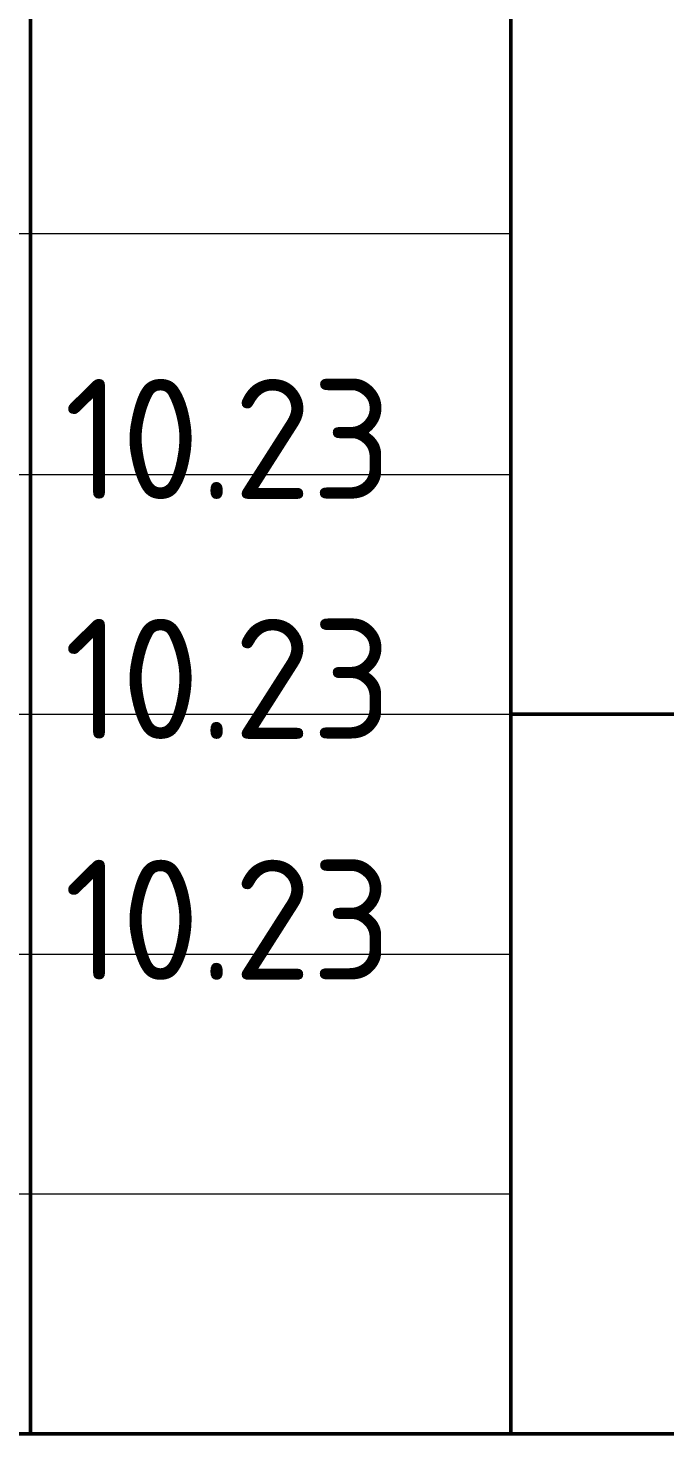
# Model space of a CAD drawing. Header units: millimetres. Extents: x -695119 to 412940, y -249585 to 622758.
# Drawn here: x 18.072 to 18.594, y 0.195 to 1.348 of the extents above; entities that cross this region are included whole.
import ezdxf

# ---------------------------------------------------------------- set-up
doc = ezdxf.new("R2010")
doc.units = ezdxf.units.MM
for name, color, linetype in [('PDF _020_средний', 7, 'Continuous'), ('PDF _050_основной', 7, 'Continuous'), ('PDF _СОТС', 7, 'Continuous'), ('PDF _Текст', 7, 'Continuous')]:
    doc.layers.add(name, color=color, linetype=linetype)
doc.styles.add('PDF ISOCPEUR Italic', font='')
doc.styles.get('PDF ISOCPEUR Italic').set_extended_font_data('GOST type B')

msp = doc.modelspace()

# ---------------------------------------------------------------- linework, layer by layer
at = {"layer": 'PDF _020_средний', "lineweight": 20}
for points in [[(15.9088, 1.1793), (18.4681, 1.1793)], [(15.9088, 0.9817), (18.4681, 0.9817)], [(15.9088, 0.7851), (18.4681, 0.7851)], [(15.9088, 0.5884), (18.4681, 0.5884)], [(15.9088, 0.3917), (18.4681, 0.3917)]]:
    msp.add_lwpolyline(points, dxfattribs=at)
at = {"layer": 'PDF _050_основной', "lineweight": 50}
msp.add_lwpolyline([(0.7917, 0.195), (23.1919, 0.195), (23.1919, 16.3355), (0.7917, 16.3355)], close=True, dxfattribs=at)
for points in [[(18.0739, 2.3602), (18.0739, 0.195)], [(18.4681, 2.3602), (18.4681, 0.195)], [(18.4681, 0.7851), (23.1919, 0.7851)]]:
    msp.add_lwpolyline(points, dxfattribs=at)
at = {"layer": 'PDF _СОТС', "lineweight": 0}
msp.add_lwpolyline([(0.7917, 0.195), (23.1919, 0.195), (23.1919, 16.3355), (0.7917, 16.3355)], close=True, dxfattribs=at)

# ---------------------------------------------------------------- texts
at = {"layer": 'PDF _Текст', "lineweight": 15, "char_height": 0.09842, "attachment_point": 7, "style": 'PDF ISOCPEUR Italic'}
for insert in [(18.1014, 0.9615), (18.1014, 0.7648), (18.1014, 0.5673)]:
    msp.add_mtext('10.23', dxfattribs=dict(at, insert=insert))

doc.saveas('drawing.dxf')
